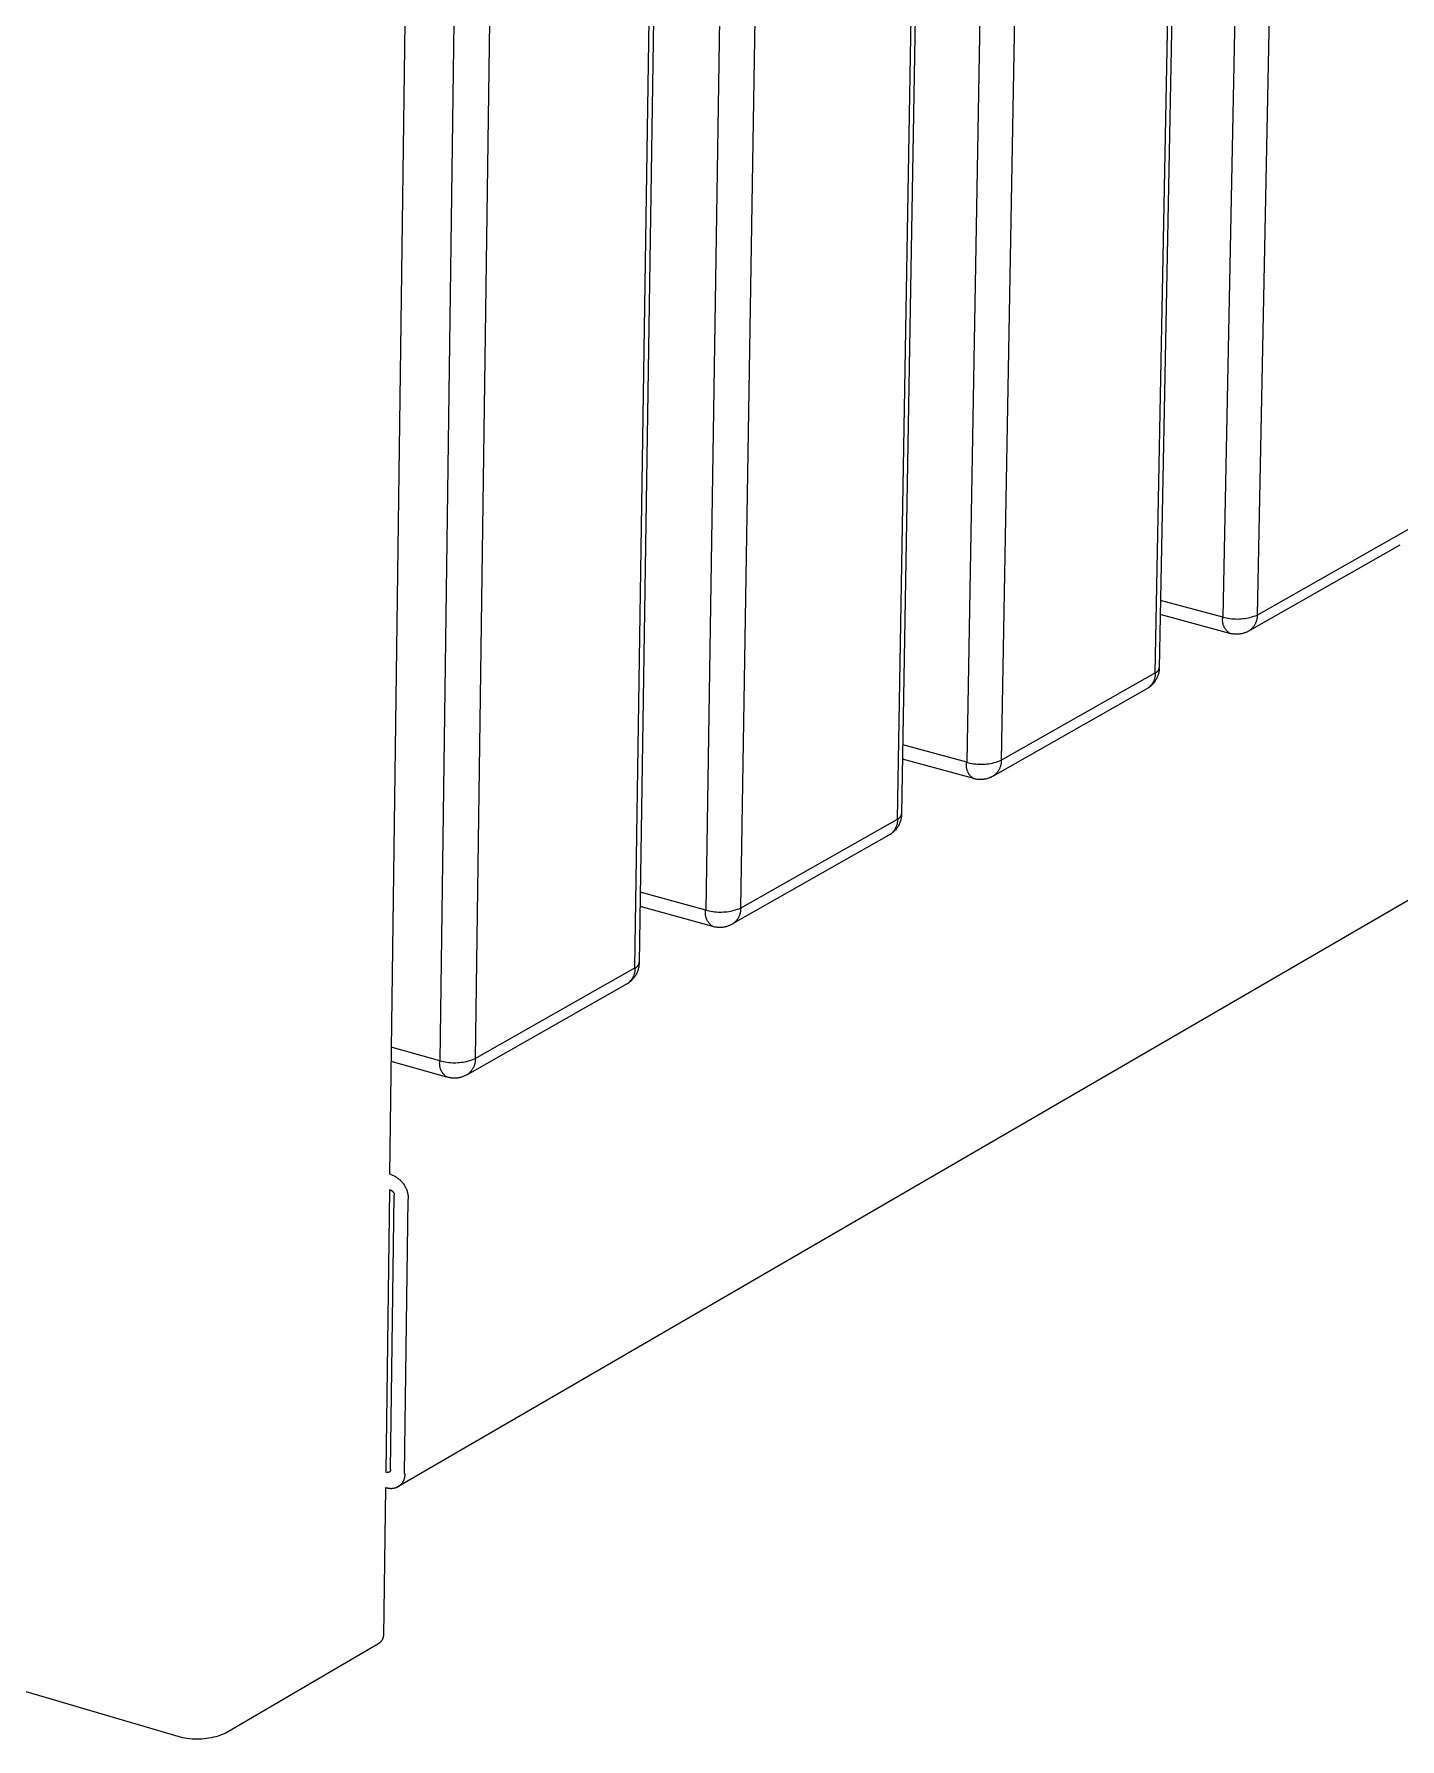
# Model space of a CAD drawing. Header units: millimetres. Extents: x -1283 to 2747, y -259 to 2557.
# Drawn here: x 66.3 to 205.2, y -0.6 to 172.9 of the extents above; entities that cross this region are included whole.
import ezdxf

# ---------------------------------------------------------------- set-up
doc = ezdxf.new("R2010")
doc.units = ezdxf.units.MM
doc.header["$MEASUREMENT"] = 0
doc.layers.add('Utwórz2D linie widoczne', color=7, linetype='Continuous', true_color=0x000000)

msp = doc.modelspace()

# ---------------------------------------------------------------- linework, layer by layer
at = {"layer": 'Utwórz2D linie widoczne'}
for p, q in [((198.49, 690.11), (187.22, 113.57)), ((202.12, 690.24), (190.7, 113.77)), ((180.34, 107.89), (191.34, 686.29)), ((191.76, 686.62), (180.75, 108.41)), ((171.37, 680.16), (161.16, 98.79)), ((175.04, 680.3), (164.67, 99)), ((164.48, 676.61), (154.54, 93.54)), ((154.12, 93.01), (164.05, 676.27)), ((143.72, 670.03), (134.61, 83.75)), ((147.43, 670.17), (138.16, 83.96)), ((136.68, 666.4), (127.85, 78.43)), ((127.41, 77.86), (136.23, 666.06)), ((110.36, 660.26), (102.45, 56.89)), ((115.54, 659.69), (107.57, 68.42)), ((119.3, 659.84), (111.16, 68.64)), ((190.7, 113.77), (206.09, 122.5)), ((205.22, 120.88), (189.89, 112.17)), ((187.22, 113.57), (180.88, 115.27)), ((187.92, 111.91), (180.85, 113.82)), ((187.19, 113.36), (187.2, 113.41)), ((187.19, 113.3), (187.19, 113.36)), ((187.19, 113.25), (187.19, 113.3)), ((187.19, 113.19), (187.19, 113.25)), ((187.19, 113.14), (187.19, 113.19)), ((187.2, 113.09), (187.19, 113.14)), ((187.2, 113.46), (187.21, 113.52)), ((187.2, 113.41), (187.2, 113.46)), ((187.2, 113.03), (187.2, 113.09)), ((187.21, 112.98), (187.2, 113.03)), ((187.21, 113.52), (187.22, 113.57)), ((187.22, 112.93), (187.21, 112.98)), ((187.22, 113.57), (187.4, 113.52)), ((187.24, 112.88), (187.22, 112.93)), ((187.25, 112.82), (187.24, 112.88)), ((187.26, 112.77), (187.25, 112.82)), ((187.28, 112.72), (187.26, 112.77)), ((187.4, 113.52), (187.59, 113.48)), ((187.59, 113.48), (187.77, 113.45)), ((187.77, 113.45), (187.95, 113.42)), ((187.95, 113.42), (188.14, 113.4)), ((188.14, 113.4), (188.33, 113.38)), ((188.33, 113.38), (188.51, 113.38)), ((188.51, 113.38), (188.7, 113.37)), ((188.7, 113.37), (188.89, 113.38)), ((188.89, 113.38), (189.07, 113.39)), ((189.07, 113.39), (189.26, 113.41)), ((189.26, 113.41), (189.44, 113.43)), ((189.44, 113.43), (189.63, 113.46)), ((189.63, 113.46), (189.81, 113.5)), ((189.81, 113.5), (189.99, 113.54)), ((189.99, 113.54), (190.17, 113.59)), ((190.17, 113.59), (190.35, 113.65)), ((190.35, 113.65), (190.53, 113.71)), ((190.46, 112.8), (190.43, 112.74)), ((190.49, 112.85), (190.46, 112.8)), ((190.52, 112.91), (190.49, 112.85)), ((190.55, 112.97), (190.52, 112.91)), ((190.53, 113.71), (190.7, 113.77)), ((190.57, 113.03), (190.55, 112.97)), ((190.6, 113.08), (190.57, 113.03)), ((190.62, 113.15), (190.6, 113.08)), ((190.64, 113.21), (190.62, 113.15)), ((190.65, 113.27), (190.64, 113.21)), ((190.67, 113.33), (190.65, 113.27)), ((190.68, 113.39), (190.67, 113.33)), ((190.69, 113.46), (190.68, 113.39)), ((190.7, 113.52), (190.69, 113.46)), ((190.7, 113.77), (190.71, 113.71)), ((190.71, 113.71), (190.7, 113.65)), ((190.7, 113.65), (190.7, 113.58)), ((190.7, 113.58), (190.7, 113.52)), ((187.3, 112.67), (187.28, 112.72)), ((187.32, 112.62), (187.3, 112.67)), ((187.34, 112.57), (187.32, 112.62)), ((187.37, 112.52), (187.34, 112.57)), ((187.39, 112.48), (187.37, 112.52)), ((187.42, 112.43), (187.39, 112.48)), ((187.45, 112.38), (187.42, 112.43)), ((187.48, 112.34), (187.45, 112.38)), ((187.51, 112.3), (187.48, 112.34)), ((187.55, 112.26), (187.51, 112.3)), ((187.58, 112.21), (187.55, 112.26)), ((187.62, 112.17), (187.58, 112.21)), ((187.65, 112.14), (187.62, 112.17)), ((187.69, 112.1), (187.65, 112.14)), ((187.73, 112.06), (187.69, 112.1)), ((187.77, 112.03), (187.73, 112.06)), ((187.82, 111.99), (187.77, 112.03)), ((187.86, 111.96), (187.82, 111.99)), ((187.9, 111.93), (187.86, 111.96)), ((187.95, 111.9), (187.9, 111.93)), ((188.03, 111.88), (187.95, 111.9)), ((188.12, 111.86), (188.03, 111.88)), ((188.2, 111.85), (188.12, 111.86)), ((188.29, 111.84), (188.2, 111.85)), ((188.38, 111.83), (188.29, 111.84)), ((188.46, 111.82), (188.38, 111.83)), ((188.55, 111.82), (188.46, 111.82)), ((188.64, 111.82), (188.55, 111.82)), ((188.72, 111.82), (188.64, 111.82)), ((188.81, 111.83), (188.72, 111.82)), ((188.89, 111.83), (188.81, 111.83)), ((188.98, 111.85), (188.89, 111.83)), ((189.07, 111.86), (188.98, 111.85)), ((189.15, 111.88), (189.07, 111.86)), ((189.24, 111.9), (189.15, 111.88)), ((189.32, 111.92), (189.24, 111.9)), ((189.4, 111.95), (189.32, 111.92)), ((189.48, 111.98), (189.4, 111.95)), ((189.56, 112.01), (189.48, 111.98)), ((189.64, 112.04), (189.56, 112.01)), ((189.72, 112.08), (189.64, 112.04)), ((189.8, 112.12), (189.72, 112.08)), ((189.85, 112.15), (189.8, 112.12)), ((189.91, 112.19), (189.85, 112.15)), ((189.96, 112.23), (189.91, 112.19)), ((190.01, 112.27), (189.96, 112.23)), ((190.06, 112.31), (190.01, 112.27)), ((190.11, 112.35), (190.06, 112.31)), ((190.15, 112.39), (190.11, 112.35)), ((190.2, 112.44), (190.15, 112.39)), ((190.24, 112.48), (190.2, 112.44)), ((190.28, 112.53), (190.24, 112.48)), ((190.32, 112.58), (190.28, 112.53)), ((190.36, 112.63), (190.32, 112.58)), ((190.4, 112.69), (190.36, 112.63)), ((190.43, 112.74), (190.4, 112.69)), ((164.67, 99), (180.34, 107.89)), ((180.32, 107.57), (180.31, 107.51)), ((180.33, 107.63), (180.32, 107.57)), ((180.34, 107.7), (180.33, 107.63)), ((180.34, 107.89), (180.36, 107.9)), ((180.34, 107.89), (180.34, 107.83)), ((180.34, 107.83), (180.34, 107.76)), ((180.34, 107.76), (180.34, 107.7)), ((180.36, 107.9), (180.38, 107.91)), ((180.38, 107.91), (180.4, 107.92)), ((180.4, 107.92), (180.42, 107.93)), ((180.42, 107.93), (180.44, 107.94)), ((180.44, 107.94), (180.46, 107.95)), ((180.46, 107.95), (180.48, 107.97)), ((180.48, 107.97), (180.49, 107.98)), ((180.49, 107.98), (180.51, 107.99)), ((180.51, 107.99), (180.53, 108.01)), ((180.53, 108.01), (180.55, 108.02)), ((180.55, 108.02), (180.56, 108.04)), ((180.56, 108.04), (180.58, 108.06)), ((180.58, 108.06), (180.59, 108.07)), ((180.61, 107.62), (180.58, 107.53)), ((180.59, 108.07), (180.61, 108.09)), ((180.61, 108.09), (180.62, 108.11)), ((180.63, 107.7), (180.61, 107.62)), ((180.62, 108.11), (180.63, 108.12)), ((180.63, 108.12), (180.65, 108.14)), ((180.66, 107.78), (180.63, 107.7)), ((180.65, 108.14), (180.66, 108.16)), ((180.66, 108.16), (180.67, 108.18)), ((180.68, 107.87), (180.66, 107.78)), ((180.67, 108.18), (180.68, 108.2)), ((180.68, 108.2), (180.69, 108.22)), ((180.7, 107.95), (180.68, 107.87)), ((180.69, 108.22), (180.7, 108.24)), ((180.7, 108.24), (180.71, 108.26)), ((180.71, 108.04), (180.7, 107.95)), ((180.71, 108.28), (180.72, 108.3)), ((180.71, 108.26), (180.71, 108.28)), ((180.73, 108.13), (180.71, 108.04)), ((180.72, 108.3), (180.73, 108.33)), ((180.73, 108.35), (180.74, 108.37)), ((180.73, 108.33), (180.73, 108.35)), ((180.74, 108.21), (180.73, 108.13)), ((180.74, 108.39), (180.75, 108.41)), ((180.75, 108.39), (180.74, 108.3)), ((180.74, 108.37), (180.74, 108.39)), ((180.74, 108.3), (180.74, 108.21)), ((179.47, 106.26), (163.86, 97.39)), ((179.53, 106.29), (179.47, 106.26)), ((179.6, 106.33), (179.52, 106.29)), ((179.58, 106.33), (179.53, 106.29)), ((179.63, 106.37), (179.58, 106.33)), ((179.67, 106.38), (179.6, 106.33)), ((179.68, 106.41), (179.63, 106.37)), ((179.74, 106.43), (179.67, 106.38)), ((179.73, 106.45), (179.68, 106.41)), ((179.78, 106.5), (179.73, 106.45)), ((179.81, 106.49), (179.74, 106.43)), ((179.82, 106.54), (179.78, 106.5)), ((179.88, 106.54), (179.81, 106.49)), ((179.87, 106.59), (179.82, 106.54)), ((179.91, 106.64), (179.87, 106.59)), ((179.94, 106.6), (179.88, 106.54)), ((179.95, 106.69), (179.91, 106.64)), ((180, 106.66), (179.94, 106.6)), ((179.99, 106.74), (179.95, 106.69)), ((180.03, 106.79), (179.99, 106.74)), ((180.06, 106.72), (180, 106.66)), ((180.06, 106.85), (180.03, 106.79)), ((180.09, 106.9), (180.06, 106.85)), ((180.12, 106.79), (180.06, 106.72)), ((180.12, 106.96), (180.09, 106.9)), ((180.15, 107.02), (180.12, 106.96)), ((180.18, 106.86), (180.12, 106.79)), ((180.18, 107.08), (180.15, 107.02)), ((180.21, 107.14), (180.18, 107.08)), ((180.23, 106.92), (180.18, 106.86)), ((180.23, 107.2), (180.21, 107.14)), ((180.25, 107.26), (180.23, 107.2)), ((180.29, 106.99), (180.23, 106.92)), ((180.27, 107.32), (180.25, 107.26)), ((180.29, 107.38), (180.27, 107.32)), ((180.3, 107.44), (180.29, 107.38)), ((180.34, 107.07), (180.29, 106.99)), ((180.31, 107.51), (180.3, 107.44)), ((180.38, 107.14), (180.34, 107.07)), ((180.43, 107.22), (180.38, 107.14)), ((180.47, 107.29), (180.43, 107.22)), ((180.51, 107.37), (180.47, 107.29)), ((180.54, 107.45), (180.51, 107.37)), ((180.58, 107.53), (180.54, 107.45)), ((241.28, 105.19), (103.3, 25.06)), ((161.87, 97.13), (154.63, 99.1)), ((161.16, 98.79), (154.66, 100.57)), ((164.32, 98.87), (164.5, 98.93)), ((164.5, 98.93), (164.67, 99)), ((164.67, 99), (164.67, 98.94)), ((164.67, 98.94), (164.67, 98.87)), ((161.13, 98.63), (161.14, 98.69)), ((161.13, 98.58), (161.13, 98.63)), ((161.13, 98.53), (161.13, 98.58)), ((161.13, 98.47), (161.13, 98.53)), ((161.13, 98.42), (161.13, 98.47)), ((161.13, 98.36), (161.13, 98.42)), ((161.13, 98.31), (161.13, 98.36)), ((161.14, 98.26), (161.13, 98.31)), ((161.14, 98.69), (161.15, 98.74)), ((161.15, 98.2), (161.14, 98.26)), ((161.15, 98.74), (161.16, 98.79)), ((161.16, 98.15), (161.15, 98.2)), ((161.16, 98.79), (161.34, 98.75)), ((161.17, 98.1), (161.16, 98.15)), ((161.19, 98.04), (161.17, 98.1)), ((161.2, 97.99), (161.19, 98.04)), ((161.22, 97.94), (161.2, 97.99)), ((161.24, 97.89), (161.22, 97.94)), ((161.26, 97.84), (161.24, 97.89)), ((161.28, 97.79), (161.26, 97.84)), ((161.31, 97.74), (161.28, 97.79)), ((161.33, 97.7), (161.31, 97.74)), ((161.36, 97.65), (161.33, 97.7)), ((161.34, 98.75), (161.52, 98.71)), ((161.39, 97.6), (161.36, 97.65)), ((161.42, 97.56), (161.39, 97.6)), ((161.45, 97.52), (161.42, 97.56)), ((161.49, 97.47), (161.45, 97.52)), ((161.52, 97.43), (161.49, 97.47)), ((161.52, 98.71), (161.71, 98.67)), ((161.56, 97.39), (161.52, 97.43)), ((161.6, 97.35), (161.56, 97.39)), ((161.63, 97.32), (161.6, 97.35)), ((161.68, 97.28), (161.63, 97.32)), ((161.72, 97.25), (161.68, 97.28)), ((161.71, 98.67), (161.9, 98.64)), ((161.76, 97.21), (161.72, 97.25)), ((161.8, 97.18), (161.76, 97.21)), ((161.85, 97.15), (161.8, 97.18)), ((161.89, 97.12), (161.85, 97.15)), ((161.9, 98.64), (162.08, 98.62)), ((162.08, 98.62), (162.27, 98.61)), ((162.27, 98.61), (162.46, 98.6)), ((162.46, 98.6), (162.65, 98.6)), ((162.65, 98.6), (162.84, 98.6)), ((162.84, 98.6), (163.03, 98.61)), ((163.03, 98.61), (163.21, 98.63)), ((163.21, 98.63), (163.4, 98.65)), ((163.36, 97.16), (163.28, 97.14)), ((163.45, 97.19), (163.36, 97.16)), ((163.4, 98.65), (163.59, 98.68)), ((163.53, 97.23), (163.45, 97.19)), ((163.61, 97.26), (163.53, 97.23)), ((163.59, 98.68), (163.77, 98.72)), ((163.69, 97.3), (163.61, 97.26)), ((163.77, 97.34), (163.69, 97.3)), ((163.77, 98.72), (163.96, 98.77)), ((163.82, 97.37), (163.77, 97.34)), ((163.87, 97.41), (163.82, 97.37)), ((163.93, 97.45), (163.87, 97.41)), ((163.98, 97.49), (163.93, 97.45)), ((163.96, 98.77), (164.14, 98.82)), ((164.03, 97.53), (163.98, 97.49)), ((164.08, 97.57), (164.03, 97.53)), ((164.12, 97.61), (164.08, 97.57)), ((164.17, 97.66), (164.12, 97.61)), ((164.14, 98.82), (164.32, 98.87)), ((164.21, 97.71), (164.17, 97.66)), ((164.25, 97.75), (164.21, 97.71)), ((164.29, 97.8), (164.25, 97.75)), ((164.33, 97.86), (164.29, 97.8)), ((164.37, 97.91), (164.33, 97.86)), ((164.4, 97.96), (164.37, 97.91)), ((164.43, 98.02), (164.4, 97.96)), ((164.46, 98.07), (164.43, 98.02)), ((164.49, 98.13), (164.46, 98.07)), ((164.52, 98.19), (164.49, 98.13)), ((164.54, 98.25), (164.52, 98.19)), ((164.57, 98.31), (164.54, 98.25)), ((164.59, 98.37), (164.57, 98.31)), ((164.61, 98.43), (164.59, 98.37)), ((164.62, 98.49), (164.61, 98.43)), ((164.64, 98.56), (164.62, 98.49)), ((164.65, 98.62), (164.64, 98.56)), ((164.66, 98.68), (164.65, 98.62)), ((164.67, 98.75), (164.66, 98.68)), ((164.67, 98.87), (164.67, 98.81)), ((164.67, 98.81), (164.67, 98.75)), ((161.98, 97.1), (161.89, 97.12)), ((162.06, 97.08), (161.98, 97.1)), ((162.15, 97.07), (162.06, 97.08)), ((162.24, 97.05), (162.15, 97.07)), ((162.33, 97.04), (162.24, 97.05)), ((162.41, 97.04), (162.33, 97.04)), ((162.5, 97.03), (162.41, 97.04)), ((162.59, 97.03), (162.5, 97.03)), ((162.68, 97.04), (162.59, 97.03)), ((162.76, 97.04), (162.68, 97.04)), ((162.85, 97.05), (162.76, 97.04)), ((162.94, 97.06), (162.85, 97.05)), ((163.02, 97.08), (162.94, 97.06)), ((163.11, 97.09), (163.02, 97.08)), ((163.2, 97.11), (163.11, 97.09)), ((163.28, 97.14), (163.2, 97.11)), ((138.16, 83.96), (154.12, 93.01)), ((153.84, 91.96), (153.81, 91.91)), ((153.87, 92.02), (153.84, 91.96)), ((153.91, 92.08), (153.87, 92.02)), ((153.93, 92.13), (153.91, 92.08)), ((153.97, 91.97), (153.91, 91.9)), ((153.96, 92.19), (153.93, 92.13)), ((153.99, 92.25), (153.96, 92.19)), ((154.02, 92.04), (153.97, 91.97)), ((154.01, 92.31), (153.99, 92.25)), ((154.03, 92.37), (154.01, 92.31)), ((154.07, 92.11), (154.02, 92.04)), ((154.05, 92.44), (154.03, 92.37)), ((154.07, 92.5), (154.05, 92.44)), ((154.08, 92.56), (154.07, 92.5)), ((154.12, 92.19), (154.07, 92.11)), ((154.09, 92.63), (154.08, 92.56)), ((154.1, 92.69), (154.09, 92.63)), ((154.11, 92.75), (154.1, 92.69)), ((154.12, 92.82), (154.11, 92.75)), ((154.12, 93.01), (154.14, 93.02)), ((154.12, 93.01), (154.12, 92.95)), ((154.12, 92.95), (154.12, 92.88)), ((154.12, 92.88), (154.12, 92.82)), ((154.17, 92.26), (154.12, 92.19)), ((154.14, 93.02), (154.16, 93.03)), ((154.16, 93.03), (154.18, 93.04)), ((154.21, 92.34), (154.17, 92.26)), ((154.18, 93.04), (154.2, 93.06)), ((154.2, 93.06), (154.22, 93.07)), ((154.26, 92.41), (154.21, 92.34)), ((154.22, 93.07), (154.24, 93.08)), ((154.24, 93.08), (154.26, 93.09)), ((154.26, 93.09), (154.28, 93.11)), ((154.29, 92.49), (154.26, 92.41)), ((154.28, 93.11), (154.3, 93.12)), ((154.33, 92.57), (154.29, 92.49)), ((154.3, 93.12), (154.32, 93.14)), ((154.32, 93.14), (154.33, 93.15)), ((154.33, 93.15), (154.35, 93.17)), ((154.36, 92.66), (154.33, 92.57)), ((154.35, 93.17), (154.37, 93.19)), ((154.39, 92.74), (154.36, 92.66)), ((154.37, 93.19), (154.38, 93.21)), ((154.38, 93.21), (154.4, 93.22)), ((154.42, 92.82), (154.39, 92.74)), ((154.4, 93.22), (154.41, 93.24)), ((154.41, 93.24), (154.43, 93.26)), ((154.45, 92.91), (154.42, 92.82)), ((154.43, 93.26), (154.44, 93.28)), ((154.44, 93.28), (154.45, 93.3)), ((154.45, 93.3), (154.46, 93.32)), ((154.47, 92.99), (154.45, 92.91)), ((154.46, 93.32), (154.47, 93.34)), ((154.47, 93.34), (154.48, 93.36)), ((154.49, 93.08), (154.47, 92.99)), ((154.48, 93.36), (154.49, 93.39)), ((154.49, 93.39), (154.5, 93.41)), ((154.5, 93.17), (154.49, 93.08)), ((154.5, 93.41), (154.51, 93.43)), ((154.52, 93.25), (154.5, 93.17)), ((154.51, 93.43), (154.52, 93.45)), ((154.52, 93.47), (154.53, 93.5)), ((154.52, 93.45), (154.52, 93.47)), ((154.53, 93.34), (154.52, 93.25)), ((154.53, 93.52), (154.54, 93.54)), ((154.54, 93.52), (154.53, 93.43)), ((154.53, 93.5), (154.53, 93.52)), ((154.53, 93.43), (154.53, 93.34)), ((153.25, 91.37), (137.35, 82.34)), ((153.31, 91.4), (153.25, 91.37)), ((153.37, 91.44), (153.3, 91.4)), ((153.36, 91.44), (153.31, 91.4)), ((153.41, 91.48), (153.36, 91.44)), ((153.45, 91.49), (153.37, 91.44)), ((153.46, 91.52), (153.41, 91.48)), ((153.52, 91.54), (153.45, 91.49)), ((153.51, 91.56), (153.46, 91.52)), ((153.56, 91.61), (153.51, 91.56)), ((153.59, 91.6), (153.52, 91.54)), ((153.6, 91.66), (153.56, 91.61)), ((153.66, 91.65), (153.59, 91.6)), ((153.65, 91.7), (153.6, 91.66)), ((153.69, 91.75), (153.65, 91.7)), ((153.72, 91.71), (153.66, 91.65)), ((153.73, 91.8), (153.69, 91.75)), ((153.79, 91.77), (153.72, 91.71)), ((153.77, 91.86), (153.73, 91.8)), ((153.81, 91.91), (153.77, 91.86)), ((153.85, 91.84), (153.79, 91.77)), ((153.91, 91.9), (153.85, 91.84)), ((134.61, 83.75), (127.95, 85.59)), ((135.34, 82.07), (127.93, 84.12)), ((134.58, 83.53), (134.59, 83.59)), ((134.58, 83.48), (134.58, 83.53)), ((134.58, 83.42), (134.58, 83.48)), ((134.58, 83.37), (134.58, 83.42)), ((134.59, 83.31), (134.58, 83.37)), ((134.59, 83.64), (134.6, 83.69)), ((134.59, 83.59), (134.59, 83.64)), ((134.59, 83.26), (134.59, 83.31)), ((134.6, 83.69), (134.61, 83.75)), ((134.61, 83.75), (134.79, 83.7)), ((134.79, 83.7), (134.96, 83.66)), ((134.96, 83.66), (135.14, 83.63)), ((135.14, 83.63), (135.32, 83.6)), ((135.32, 83.6), (135.5, 83.58)), ((135.5, 83.58), (135.68, 83.56)), ((135.68, 83.56), (135.86, 83.55)), ((135.86, 83.55), (136.04, 83.55)), ((136.04, 83.55), (136.22, 83.55)), ((136.22, 83.55), (136.41, 83.56)), ((136.41, 83.56), (136.59, 83.57)), ((136.59, 83.57), (136.77, 83.59)), ((136.77, 83.59), (136.95, 83.62)), ((136.95, 83.62), (137.12, 83.65)), ((137.12, 83.65), (137.3, 83.68)), ((137.3, 83.68), (137.48, 83.73)), ((137.48, 83.73), (137.65, 83.78)), ((137.65, 83.78), (137.82, 83.83)), ((137.82, 83.83), (138, 83.89)), ((138, 83.89), (138.16, 83.96)), ((138.08, 83.32), (138.06, 83.26)), ((138.1, 83.39), (138.08, 83.32)), ((138.11, 83.45), (138.1, 83.39)), ((138.13, 83.51), (138.11, 83.45)), ((138.14, 83.57), (138.13, 83.51)), ((138.15, 83.64), (138.14, 83.57)), ((138.16, 83.7), (138.15, 83.64)), ((138.16, 83.96), (138.17, 83.9)), ((138.17, 83.9), (138.16, 83.83)), ((138.16, 83.83), (138.16, 83.77)), ((138.16, 83.77), (138.16, 83.7)), ((134.6, 83.21), (134.59, 83.26)), ((134.61, 83.15), (134.6, 83.21)), ((134.62, 83.1), (134.61, 83.15)), ((134.63, 83.05), (134.62, 83.1)), ((134.64, 82.99), (134.63, 83.05)), ((134.66, 82.94), (134.64, 82.99)), ((134.68, 82.89), (134.66, 82.94)), ((134.7, 82.84), (134.68, 82.89)), ((134.72, 82.79), (134.7, 82.84)), ((134.74, 82.74), (134.72, 82.79)), ((134.77, 82.69), (134.74, 82.74)), ((134.79, 82.64), (134.77, 82.69)), ((134.82, 82.6), (134.79, 82.64)), ((134.85, 82.55), (134.82, 82.6)), ((134.88, 82.51), (134.85, 82.55)), ((134.91, 82.46), (134.88, 82.51)), ((134.95, 82.42), (134.91, 82.46)), ((134.98, 82.38), (134.95, 82.42)), ((135.02, 82.34), (134.98, 82.38)), ((135.06, 82.3), (135.02, 82.34)), ((135.1, 82.26), (135.06, 82.3)), ((135.14, 82.23), (135.1, 82.26)), ((135.18, 82.19), (135.14, 82.23)), ((135.22, 82.16), (135.18, 82.19)), ((135.27, 82.13), (135.22, 82.16)), ((135.31, 82.1), (135.27, 82.13)), ((135.36, 82.07), (135.31, 82.1)), ((135.45, 82.05), (135.36, 82.07)), ((135.53, 82.03), (135.45, 82.05)), ((135.62, 82.01), (135.53, 82.03)), ((135.71, 82), (135.62, 82.01)), ((135.8, 81.99), (135.71, 82)), ((135.88, 81.98), (135.8, 81.99)), ((135.97, 81.98), (135.88, 81.98)), ((136.06, 81.98), (135.97, 81.98)), ((136.15, 81.98), (136.06, 81.98)), ((136.24, 81.98), (136.15, 81.98)), ((136.33, 81.99), (136.24, 81.98)), ((136.42, 82), (136.33, 81.99)), ((136.51, 82.02), (136.42, 82)), ((136.59, 82.04), (136.51, 82.02)), ((136.68, 82.06), (136.59, 82.04)), ((136.76, 82.08), (136.68, 82.06)), ((136.85, 82.11), (136.76, 82.08)), ((136.93, 82.14), (136.85, 82.11)), ((137.02, 82.17), (136.93, 82.14)), ((137.1, 82.21), (137.02, 82.17)), ((137.18, 82.24), (137.1, 82.21)), ((137.26, 82.29), (137.18, 82.24)), ((137.31, 82.32), (137.26, 82.29)), ((137.37, 82.36), (137.31, 82.32)), ((137.42, 82.39), (137.37, 82.36)), ((137.47, 82.43), (137.42, 82.39)), ((137.52, 82.47), (137.47, 82.43)), ((137.57, 82.52), (137.52, 82.47)), ((137.61, 82.56), (137.57, 82.52)), ((137.66, 82.61), (137.61, 82.56)), ((137.7, 82.65), (137.66, 82.61)), ((137.74, 82.7), (137.7, 82.65)), ((137.78, 82.75), (137.74, 82.7)), ((137.82, 82.81), (137.78, 82.75)), ((137.86, 82.86), (137.82, 82.81)), ((137.89, 82.91), (137.86, 82.86)), ((137.93, 82.97), (137.89, 82.91)), ((137.96, 83.03), (137.93, 82.97)), ((137.99, 83.08), (137.96, 83.03)), ((138.01, 83.14), (137.99, 83.08)), ((138.04, 83.2), (138.01, 83.14)), ((138.06, 83.26), (138.04, 83.2)), ((127.69, 78.06), (127.71, 78.08)), ((127.71, 78.08), (127.72, 78.1)), ((127.72, 78.1), (127.73, 78.12)), ((127.73, 78.12), (127.75, 78.14)), ((127.75, 78.14), (127.76, 78.16)), ((127.76, 78.16), (127.77, 78.18)), ((127.77, 78.18), (127.78, 78.2)), ((127.78, 78.2), (127.79, 78.22)), ((127.79, 78.22), (127.8, 78.24)), ((127.8, 78.24), (127.81, 78.27)), ((127.81, 78.27), (127.82, 78.29)), ((127.82, 78.11), (127.81, 78.02)), ((127.82, 78.31), (127.83, 78.33)), ((127.82, 78.29), (127.82, 78.31)), ((127.83, 78.2), (127.82, 78.11)), ((127.83, 78.36), (127.84, 78.38)), ((127.83, 78.33), (127.83, 78.36)), ((127.84, 78.28), (127.83, 78.2)), ((127.84, 78.4), (127.84, 78.43)), ((127.84, 78.38), (127.84, 78.4)), ((127.84, 78.37), (127.84, 78.28)), ((111.16, 68.64), (127.41, 77.86)), ((126.76, 76.36), (126.71, 76.32)), ((126.82, 76.38), (126.74, 76.33)), ((126.81, 76.4), (126.76, 76.36)), ((126.85, 76.45), (126.81, 76.4)), ((126.89, 76.44), (126.82, 76.38)), ((126.9, 76.49), (126.85, 76.45)), ((126.96, 76.49), (126.89, 76.44)), ((126.94, 76.54), (126.9, 76.49)), ((126.99, 76.59), (126.94, 76.54)), ((127.02, 76.55), (126.96, 76.49)), ((127.03, 76.64), (126.99, 76.59)), ((127.09, 76.61), (127.02, 76.55)), ((127.07, 76.69), (127.03, 76.64)), ((127.1, 76.75), (127.07, 76.69)), ((127.15, 76.68), (127.09, 76.61)), ((127.14, 76.8), (127.1, 76.75)), ((127.17, 76.86), (127.14, 76.8)), ((127.21, 76.74), (127.15, 76.68)), ((127.2, 76.92), (127.17, 76.86)), ((127.23, 76.97), (127.2, 76.92)), ((127.27, 76.81), (127.21, 76.74)), ((127.26, 77.03), (127.23, 76.97)), ((127.28, 77.09), (127.26, 77.03)), ((127.32, 76.88), (127.27, 76.81)), ((127.31, 77.16), (127.28, 77.09)), ((127.33, 77.22), (127.31, 77.16)), ((127.37, 76.95), (127.32, 76.88)), ((127.35, 77.28), (127.33, 77.22)), ((127.36, 77.34), (127.35, 77.28)), ((127.38, 77.41), (127.36, 77.34)), ((127.42, 77.03), (127.37, 76.95)), ((127.39, 77.47), (127.38, 77.41)), ((127.4, 77.53), (127.39, 77.47)), ((127.41, 77.6), (127.4, 77.53)), ((127.41, 77.86), (127.44, 77.87)), ((127.41, 77.86), (127.42, 77.8)), ((127.42, 77.8), (127.41, 77.73)), ((127.41, 77.73), (127.41, 77.66)), ((127.41, 77.66), (127.41, 77.6)), ((127.47, 77.1), (127.42, 77.03)), ((127.44, 77.87), (127.46, 77.88)), ((127.46, 77.88), (127.48, 77.89)), ((127.52, 77.18), (127.47, 77.1)), ((127.48, 77.89), (127.5, 77.9)), ((127.5, 77.9), (127.52, 77.91)), ((127.52, 77.91), (127.54, 77.92)), ((127.56, 77.26), (127.52, 77.18)), ((127.54, 77.92), (127.56, 77.94)), ((127.56, 77.94), (127.58, 77.95)), ((127.6, 77.34), (127.56, 77.26)), ((127.58, 77.95), (127.59, 77.97)), ((127.59, 77.97), (127.61, 77.98)), ((127.64, 77.42), (127.6, 77.34)), ((127.61, 77.98), (127.63, 78)), ((127.63, 78), (127.65, 78.01)), ((127.67, 77.5), (127.64, 77.42)), ((127.65, 78.01), (127.66, 78.03)), ((127.66, 78.03), (127.68, 78.05)), ((127.7, 77.59), (127.67, 77.5)), ((127.68, 78.05), (127.69, 78.06)), ((127.73, 77.67), (127.7, 77.59)), ((127.75, 77.76), (127.73, 77.67)), ((127.78, 77.84), (127.75, 77.76)), ((127.79, 77.93), (127.78, 77.84)), ((127.81, 78.02), (127.79, 77.93)), ((126.55, 76.2), (110.34, 67)), ((126.6, 76.24), (126.55, 76.2)), ((126.67, 76.28), (126.59, 76.23)), ((126.66, 76.28), (126.6, 76.24)), ((126.71, 76.32), (126.66, 76.28)), ((126.74, 76.33), (126.67, 76.28)), ((107.57, 68.42), (102.62, 69.81)), ((108.29, 66.75), (102.6, 68.34)), ((107.54, 68.15), (107.55, 68.2)), ((107.54, 68.1), (107.54, 68.15)), ((107.55, 68.04), (107.54, 68.1)), ((107.55, 68.26), (107.56, 68.31)), ((107.55, 68.2), (107.55, 68.26)), ((107.55, 67.99), (107.55, 68.04)), ((107.55, 67.93), (107.55, 67.99)), ((107.56, 67.88), (107.55, 67.93)), ((107.56, 68.37), (107.57, 68.42)), ((107.56, 68.31), (107.56, 68.37)), ((107.57, 67.82), (107.56, 67.88)), ((107.57, 68.42), (107.75, 68.37)), ((107.58, 67.77), (107.57, 67.82)), ((107.6, 67.72), (107.58, 67.77)), ((107.61, 67.66), (107.6, 67.72)), ((107.63, 67.61), (107.61, 67.66)), ((107.75, 68.37), (107.93, 68.33)), ((107.93, 68.33), (108.11, 68.3)), ((108.11, 68.3), (108.29, 68.27)), ((108.29, 68.27), (108.47, 68.25)), ((108.47, 68.25), (108.65, 68.23)), ((108.65, 68.23), (108.84, 68.22)), ((108.84, 68.22), (109.02, 68.22)), ((109.02, 68.22), (109.2, 68.22)), ((109.2, 68.22), (109.39, 68.23)), ((109.39, 68.23), (109.57, 68.24)), ((109.57, 68.24), (109.75, 68.26)), ((109.75, 68.26), (109.93, 68.29)), ((109.93, 68.29), (110.11, 68.32)), ((110.11, 68.32), (110.29, 68.36)), ((110.29, 68.36), (110.47, 68.4)), ((110.47, 68.4), (110.65, 68.45)), ((110.65, 68.45), (110.82, 68.51)), ((110.82, 68.51), (110.99, 68.57)), ((110.96, 67.7), (110.93, 67.64)), ((110.99, 67.76), (110.96, 67.7)), ((110.99, 68.57), (111.16, 68.64)), ((111.01, 67.82), (110.99, 67.76)), ((111.04, 67.88), (111.01, 67.82)), ((111.06, 67.94), (111.04, 67.88)), ((111.08, 68), (111.06, 67.94)), ((111.1, 68.06), (111.08, 68)), ((111.11, 68.12), (111.1, 68.06)), ((111.13, 68.19), (111.11, 68.12)), ((111.14, 68.25), (111.13, 68.19)), ((111.15, 68.31), (111.14, 68.25)), ((111.16, 68.38), (111.15, 68.31)), ((111.16, 68.64), (111.16, 68.57)), ((111.16, 68.57), (111.16, 68.51)), ((111.16, 68.51), (111.16, 68.44)), ((111.16, 68.44), (111.16, 68.38)), ((107.64, 67.56), (107.63, 67.61)), ((107.66, 67.51), (107.64, 67.56)), ((107.69, 67.46), (107.66, 67.51)), ((107.71, 67.41), (107.69, 67.46)), ((107.73, 67.36), (107.71, 67.41)), ((107.76, 67.31), (107.73, 67.36)), ((107.79, 67.27), (107.76, 67.31)), ((107.82, 67.22), (107.79, 67.27)), ((107.85, 67.18), (107.82, 67.22)), ((107.88, 67.13), (107.85, 67.18)), ((107.92, 67.09), (107.88, 67.13)), ((107.95, 67.05), (107.92, 67.09)), ((107.99, 67.01), (107.95, 67.05)), ((108.03, 66.97), (107.99, 67.01)), ((108.07, 66.93), (108.03, 66.97)), ((108.11, 66.9), (108.07, 66.93)), ((108.15, 66.86), (108.11, 66.9)), ((108.2, 66.83), (108.15, 66.86)), ((108.24, 66.8), (108.2, 66.83)), ((108.29, 66.77), (108.24, 66.8)), ((108.33, 66.74), (108.29, 66.77)), ((108.42, 66.71), (108.33, 66.74)), ((108.5, 66.7), (108.42, 66.71)), ((108.58, 66.68), (108.5, 66.7)), ((108.67, 66.67), (108.58, 66.68)), ((108.75, 66.66), (108.67, 66.67)), ((108.84, 66.65), (108.75, 66.66)), ((108.93, 66.64), (108.84, 66.65)), ((109.01, 66.64), (108.93, 66.64)), ((109.1, 66.64), (109.01, 66.64)), ((109.19, 66.65), (109.1, 66.64)), ((109.27, 66.65), (109.19, 66.65)), ((109.36, 66.66), (109.27, 66.65)), ((109.44, 66.67), (109.36, 66.66)), ((109.53, 66.69), (109.44, 66.67)), ((109.61, 66.71), (109.53, 66.69)), ((109.7, 66.73), (109.61, 66.71)), ((109.78, 66.75), (109.7, 66.73)), ((109.86, 66.78), (109.78, 66.75)), ((109.94, 66.81), (109.86, 66.78)), ((110.02, 66.84), (109.94, 66.81)), ((110.1, 66.88), (110.02, 66.84)), ((110.18, 66.91), (110.1, 66.88)), ((110.25, 66.95), (110.18, 66.91)), ((110.31, 66.99), (110.25, 66.95)), ((110.36, 67.02), (110.31, 66.99)), ((110.42, 67.06), (110.36, 67.02)), ((110.47, 67.1), (110.42, 67.06)), ((110.52, 67.14), (110.47, 67.1)), ((110.57, 67.19), (110.52, 67.14)), ((110.61, 67.23), (110.57, 67.19)), ((110.66, 67.28), (110.61, 67.23)), ((110.7, 67.32), (110.66, 67.28)), ((110.74, 67.37), (110.7, 67.32)), ((110.78, 67.43), (110.74, 67.37)), ((110.82, 67.48), (110.78, 67.43)), ((110.86, 67.53), (110.82, 67.48)), ((110.89, 67.59), (110.86, 67.53)), ((110.93, 67.64), (110.89, 67.59)), ((102.58, 56.85), (102.45, 56.89)), ((102.58, 56.85), (102.67, 56.82)), ((102.67, 56.82), (102.75, 56.79)), ((102.75, 56.79), (102.84, 56.75)), ((102.84, 56.75), (102.92, 56.71)), ((102.92, 56.71), (103, 56.67)), ((103, 56.67), (103.08, 56.62)), ((103.08, 56.62), (103.15, 56.57)), ((103.15, 56.57), (103.23, 56.52)), ((103.23, 56.52), (103.3, 56.47)), ((103.3, 56.47), (103.37, 56.41)), ((103.37, 56.41), (103.44, 56.35)), ((103.44, 56.35), (103.51, 56.29)), ((103.51, 56.29), (103.57, 56.23)), ((103.57, 56.23), (103.64, 56.16)), ((103.64, 56.16), (103.7, 56.1)), ((103.7, 56.1), (103.76, 56.03)), ((103.76, 56.03), (103.81, 55.95)), ((103.81, 55.95), (103.87, 55.88)), ((103.87, 55.88), (103.92, 55.81)), ((103.92, 55.81), (103.97, 55.73)), ((103.97, 55.73), (104.01, 55.65)), ((104.01, 55.65), (104.05, 55.57)), ((104.05, 55.57), (104.09, 55.49)), ((102.43, 55.29), (102.06, 26.57)), ((102.56, 55.25), (102.43, 55.29)), ((102.55, 26.83), (102.92, 54.75)), ((102.56, 55.25), (102.58, 55.25)), ((102.58, 55.25), (102.6, 55.24)), ((102.6, 55.24), (102.61, 55.23)), ((102.61, 55.23), (102.63, 55.23)), ((102.63, 55.23), (102.65, 55.22)), ((102.65, 55.22), (102.66, 55.21)), ((102.66, 55.21), (102.68, 55.2)), ((102.68, 55.2), (102.69, 55.19)), ((102.69, 55.19), (102.71, 55.18)), ((102.71, 55.18), (102.72, 55.17)), ((102.72, 55.17), (102.74, 55.15)), ((102.74, 55.15), (102.75, 55.14)), ((102.75, 55.14), (102.76, 55.13)), ((102.76, 55.13), (102.77, 55.12)), ((102.77, 55.12), (102.79, 55.1)), ((102.79, 55.1), (102.8, 55.09)), ((102.8, 55.09), (102.81, 55.07)), ((102.81, 55.07), (102.82, 55.06)), ((102.82, 55.06), (102.83, 55.04)), ((102.83, 55.04), (102.84, 55.03)), ((102.84, 55.03), (102.85, 55.01)), ((102.85, 55.01), (102.86, 55)), ((102.86, 55), (102.87, 54.98)), ((102.87, 54.98), (102.87, 54.97)), ((102.87, 54.97), (102.88, 54.95)), ((102.88, 54.95), (102.89, 54.93)), ((102.89, 54.93), (102.89, 54.91)), ((102.89, 54.91), (102.9, 54.9)), ((102.9, 54.9), (102.9, 54.88)), ((102.9, 54.88), (102.91, 54.86)), ((102.91, 54.86), (102.91, 54.84)), ((102.91, 54.84), (102.91, 54.83)), ((102.91, 54.83), (102.91, 54.81)), ((102.91, 54.81), (102.92, 54.79)), ((102.92, 54.79), (102.92, 54.77)), ((102.92, 54.77), (102.92, 54.75)), ((103.98, 26.41), (104.35, 54.35)), ((104.09, 55.49), (104.13, 55.41)), ((104.13, 55.41), (104.17, 55.32)), ((104.17, 55.32), (104.2, 55.24)), ((104.2, 55.24), (104.23, 55.15)), ((104.23, 55.15), (104.25, 55.07)), ((104.25, 55.07), (104.28, 54.98)), ((104.28, 54.98), (104.3, 54.89)), ((104.3, 54.89), (104.31, 54.8)), ((104.31, 54.8), (104.33, 54.71)), ((104.33, 54.71), (104.34, 54.62)), ((104.34, 54.62), (104.35, 54.53)), ((104.35, 54.53), (104.35, 54.44)), ((104.35, 54.44), (104.35, 54.35)), ((102.06, 26.57), (102.19, 26.53)), ((102.2, 26.53), (102.19, 26.53)), ((102.21, 26.53), (102.2, 26.53)), ((102.22, 26.52), (102.21, 26.53)), ((102.23, 26.52), (102.22, 26.52)), ((102.22, 26.52), (102.22, 26.52)), ((102.24, 26.52), (102.23, 26.52)), ((102.25, 26.52), (102.24, 26.52)), ((102.26, 26.52), (102.25, 26.52)), ((102.27, 26.52), (102.26, 26.52)), ((102.28, 26.52), (102.27, 26.52)), ((102.29, 26.52), (102.28, 26.52)), ((102.3, 26.52), (102.29, 26.52)), ((102.31, 26.52), (102.3, 26.52)), ((102.32, 26.52), (102.31, 26.52)), ((102.33, 26.52), (102.32, 26.52)), ((102.34, 26.53), (102.33, 26.52)), ((102.35, 26.53), (102.34, 26.53)), ((102.36, 26.53), (102.35, 26.53)), ((102.37, 26.53), (102.36, 26.53)), ((102.38, 26.54), (102.37, 26.53)), ((102.39, 26.54), (102.38, 26.54)), ((102.4, 26.55), (102.39, 26.54)), ((102.41, 26.56), (102.4, 26.55)), ((102.4, 26.55), (102.4, 26.55)), ((102.42, 26.56), (102.41, 26.56)), ((102.43, 26.57), (102.42, 26.56)), ((102.44, 26.57), (102.43, 26.57)), ((102.45, 26.58), (102.44, 26.58)), ((102.44, 26.58), (102.44, 26.57)), ((102.46, 26.59), (102.45, 26.58)), ((102.47, 26.6), (102.46, 26.59)), ((102.48, 26.61), (102.47, 26.6)), ((102.47, 26.6), (102.47, 26.6)), ((102.49, 26.62), (102.48, 26.61)), ((102.5, 26.63), (102.49, 26.63)), ((102.49, 26.63), (102.49, 26.62)), ((102.51, 26.65), (102.5, 26.64)), ((102.5, 26.64), (102.5, 26.63)), ((102.52, 26.67), (102.51, 26.66)), ((102.51, 26.66), (102.51, 26.65)), ((102.53, 26.68), (102.52, 26.67)), ((102.52, 26.67), (102.52, 26.67)), ((102.54, 26.7), (102.53, 26.69)), ((102.53, 26.69), (102.53, 26.68)), ((102.55, 26.74), (102.54, 26.73)), ((102.54, 26.73), (102.54, 26.72)), ((102.54, 26.72), (102.54, 26.71)), ((102.54, 26.71), (102.54, 26.7)), ((102.55, 26.83), (102.55, 26.82)), ((102.55, 26.82), (102.55, 26.81)), ((102.55, 26.81), (102.55, 26.8)), ((102.55, 26.8), (102.55, 26.79)), ((102.55, 26.79), (102.55, 26.78)), ((102.55, 26.78), (102.55, 26.77)), ((102.55, 26.77), (102.55, 26.76)), ((102.55, 26.76), (102.55, 26.75)), ((102.55, 26.75), (102.55, 26.74)), ((103.97, 26.03), (103.96, 25.98)), ((103.98, 26.07), (103.97, 26.03)), ((103.98, 26.41), (103.99, 26.37)), ((103.99, 26.17), (103.98, 26.12)), ((103.98, 26.12), (103.98, 26.07)), ((103.99, 26.37), (103.99, 26.32)), ((103.99, 26.32), (103.99, 26.27)), ((103.99, 26.27), (103.99, 26.22)), ((103.99, 26.22), (103.99, 26.17)), ((102.03, 24.98), (101.84, 9.86)), ((102.03, 24.98), (102.17, 24.94)), ((102.21, 24.92), (102.17, 24.94)), ((102.26, 24.91), (102.21, 24.92)), ((102.31, 24.9), (102.26, 24.91)), ((102.36, 24.89), (102.31, 24.9)), ((102.4, 24.88), (102.36, 24.89)), ((102.45, 24.88), (102.4, 24.88)), ((102.5, 24.88), (102.45, 24.88)), ((102.55, 24.87), (102.5, 24.88)), ((102.6, 24.87), (102.55, 24.87)), ((102.65, 24.87), (102.6, 24.87)), ((102.69, 24.88), (102.65, 24.87)), ((102.74, 24.88), (102.69, 24.88)), ((102.79, 24.89), (102.74, 24.88)), ((102.84, 24.89), (102.79, 24.89)), ((102.89, 24.9), (102.84, 24.89)), ((102.93, 24.91), (102.89, 24.9)), ((102.98, 24.93), (102.93, 24.91)), ((103.03, 24.94), (102.98, 24.93)), ((103.07, 24.96), (103.03, 24.94)), ((103.12, 24.98), (103.07, 24.96)), ((103.16, 24.99), (103.12, 24.98)), ((103.21, 25.01), (103.16, 24.99)), ((103.25, 25.04), (103.21, 25.01)), ((103.29, 25.06), (103.25, 25.04)), ((103.34, 25.09), (103.29, 25.06)), ((103.38, 25.11), (103.34, 25.09)), ((103.42, 25.14), (103.38, 25.11)), ((103.45, 25.17), (103.42, 25.14)), ((103.49, 25.2), (103.45, 25.17)), ((103.53, 25.23), (103.49, 25.2)), ((103.56, 25.27), (103.53, 25.23)), ((103.6, 25.3), (103.56, 25.27)), ((103.63, 25.34), (103.6, 25.3)), ((103.66, 25.37), (103.63, 25.34)), ((103.69, 25.41), (103.66, 25.37)), ((103.72, 25.45), (103.69, 25.41)), ((103.75, 25.49), (103.72, 25.45)), ((103.78, 25.53), (103.75, 25.49)), ((103.8, 25.57), (103.78, 25.53)), ((103.83, 25.61), (103.8, 25.57)), ((103.85, 25.66), (103.83, 25.61)), ((103.87, 25.7), (103.85, 25.66)), ((103.89, 25.75), (103.87, 25.7)), ((103.91, 25.79), (103.89, 25.75)), ((103.92, 25.84), (103.91, 25.79)), ((103.94, 25.88), (103.92, 25.84)), ((103.95, 25.93), (103.94, 25.88)), ((103.96, 25.98), (103.95, 25.93)), ((85.73, 0), (101.25, 9.09)), ((101.25, 9.09), (101.28, 9.1)), ((101.28, 9.1), (101.31, 9.12)), ((101.31, 9.12), (101.34, 9.14)), ((101.34, 9.14), (101.37, 9.15)), ((101.37, 9.15), (101.39, 9.17)), ((101.39, 9.17), (101.42, 9.19)), ((101.42, 9.19), (101.45, 9.21)), ((101.45, 9.21), (101.48, 9.23)), ((101.48, 9.23), (101.5, 9.25)), ((101.5, 9.25), (101.53, 9.27)), ((101.53, 9.27), (101.55, 9.3)), ((101.55, 9.3), (101.58, 9.32)), ((101.58, 9.32), (101.6, 9.35)), ((101.6, 9.35), (101.62, 9.37)), ((101.62, 9.37), (101.64, 9.4)), ((101.64, 9.4), (101.66, 9.42)), ((101.66, 9.42), (101.68, 9.45)), ((101.68, 9.45), (101.7, 9.48)), ((101.7, 9.48), (101.72, 9.51)), ((101.72, 9.51), (101.73, 9.54)), ((101.73, 9.54), (101.75, 9.57)), ((101.75, 9.57), (101.76, 9.6)), ((101.76, 9.6), (101.77, 9.63)), ((101.77, 9.63), (101.79, 9.66)), ((101.79, 9.66), (101.8, 9.69)), ((101.8, 9.69), (101.81, 9.73)), ((101.81, 9.73), (101.82, 9.76)), ((101.82, 9.79), (101.83, 9.82)), ((101.82, 9.76), (101.82, 9.79)), ((101.83, 9.82), (101.84, 9.86)), ((58.08, 6.39), (80.91, -0.3)), ((85.5, -0.09), (85.73, 0)), ((80.91, -0.3), (81.15, -0.37)), ((81.15, -0.37), (81.39, -0.43)), ((81.39, -0.43), (81.63, -0.47)), ((81.63, -0.47), (81.87, -0.51)), ((81.87, -0.51), (82.11, -0.54)), ((82.11, -0.54), (82.36, -0.57)), ((82.36, -0.57), (82.61, -0.58)), ((82.61, -0.58), (82.85, -0.59)), ((82.85, -0.59), (83.1, -0.59)), ((83.1, -0.59), (83.34, -0.57)), ((83.34, -0.57), (83.59, -0.55)), ((83.59, -0.55), (83.83, -0.53)), ((83.83, -0.53), (84.08, -0.49)), ((84.08, -0.49), (84.32, -0.44)), ((84.32, -0.44), (84.56, -0.39)), ((84.56, -0.39), (84.8, -0.33)), ((84.8, -0.33), (85.03, -0.26)), ((85.03, -0.26), (85.27, -0.18)), ((85.27, -0.18), (85.5, -0.09))]:
    msp.add_line(p, q, dxfattribs=at)

doc.saveas('drawing.dxf')
